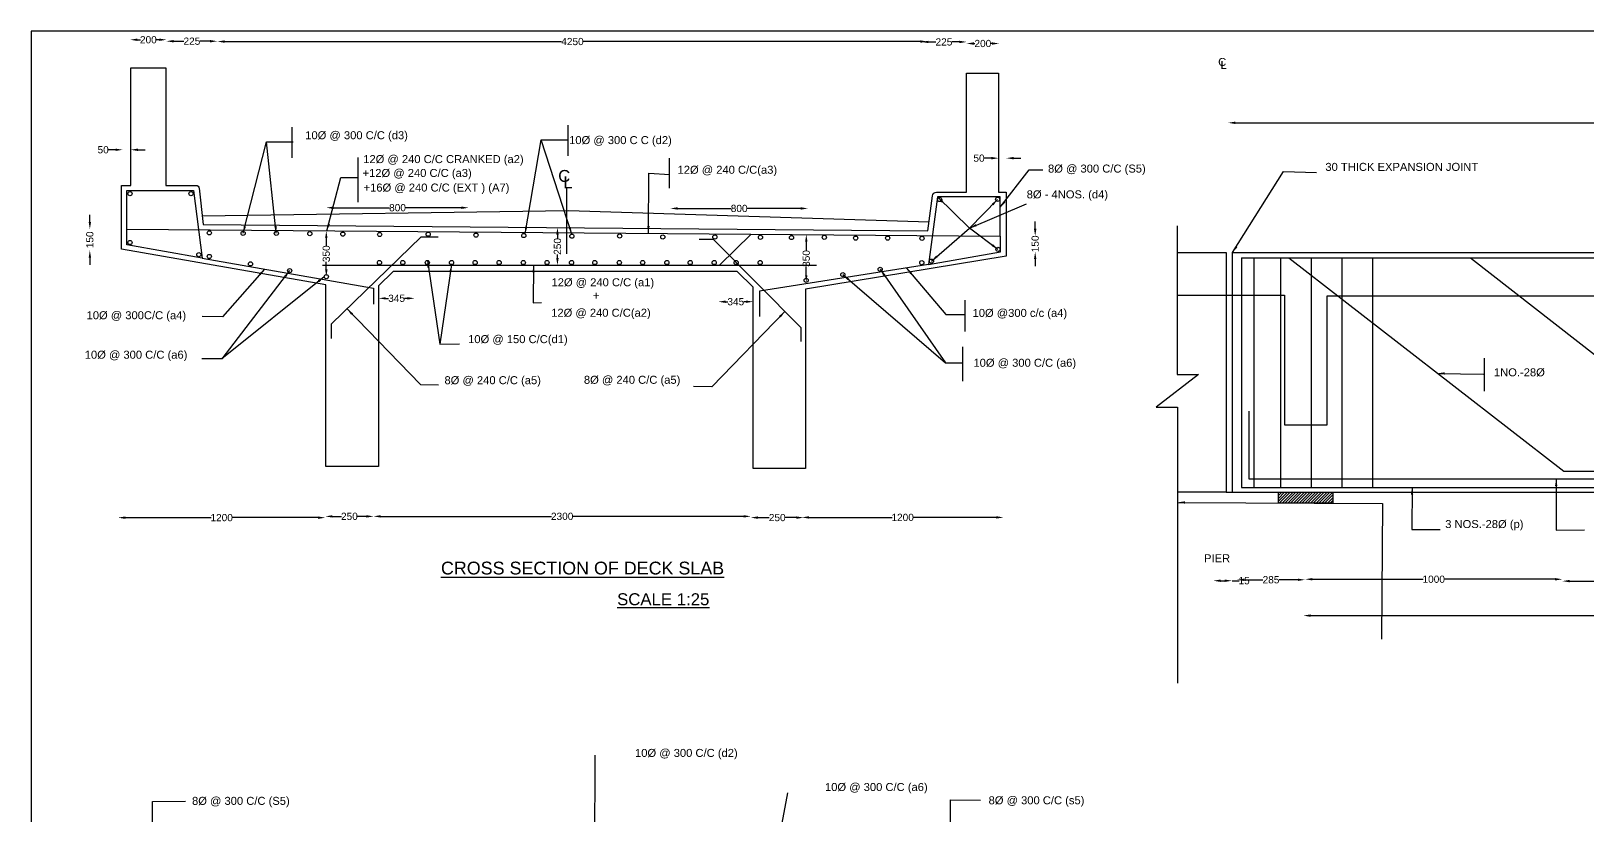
# Model space of a CAD drawing. Header units: millimetres. Extents: x 16887 to 248637, y 22169520 to 22314257.
# Drawn here: x 16887 to 114158, y 22265246 to 22314257 of the extents above; entities that cross this region are included whole.
import ezdxf

# ---------------------------------------------------------------- set-up
doc = ezdxf.new("R2010")
doc.units = ezdxf.units.MM
doc.header["$MEASUREMENT"] = 0
for name, color, linetype in [('DIMENSION', 7, 'Continuous'), ('DRAWING', 2, 'Continuous'), ('TEXT', 7, 'Continuous')]:
    doc.layers.add(name, color=color, linetype=linetype)
doc.styles.get("Standard").update_dxf_attribs({"font": 'arial.ttf', "height": 450})
doc.dimstyles.get("Standard").update_dxf_attribs({"dimtxt": 450, "dimasz": 450, "dimexe": 0.18, "dimexo": 0.0625, "dimgap": 0.09, "dimtad": 0, "dimdec": 0, "dimzin": 0, "dimdsep": 46, "dimtxsty": 'Standard', "dimcen": 2.5, "dimse1": 1, "dimse2": 1, "dimadec": 0, "dimazin": 0, "dimtfac": 1, "dimtdec": 0, "dimtofl": 0, "dimtmove": 0, "dimatfit": 3, "dimfxl": 1, "dimtolj": 1, "dimtzin": 0, "dimarcsym": 0})

# ---------------------------------------------------------------- blocks, each defined once
blk = doc.blocks.new('*D61')
at = {"layer": 'Defpoints', "color": 0, "transparency": 16777216}
for p in [(22319, 22283993), (35265, 22283993), (35265, 22283870)]:
    blk.add_point(p, dxfattribs=at)
at = {"layer": 'DIMENSION', "color": 0, "lineweight": -2, "transparency": 16777216}
for p, q in [((22769, 22283870), (28142, 22283870)), ((34815, 22283870), (29442, 22283870))]:
    blk.add_line(p, q, dxfattribs=at)
at = {"layer": 'DIMENSION', "color": 0, "transparency": 16777216}
for points in [[(22769, 22283945), (22769, 22283795), (22319, 22283870)], [(34815, 22283945), (34815, 22283795), (35265, 22283870)]]:
    blk.add_solid(points, dxfattribs=at)
at = {"layer": 'DIMENSION', "color": 0, "transparency": 16777216, "insert": (28792, 22283870), "char_height": 450, "attachment_point": 5}
blk.add_mtext('\\A1;1200', dxfattribs=at)
blk = doc.blocks.new('*D62')
at = {"layer": 'Defpoints', "color": 0, "transparency": 16777216}
for p in [(35265, 22283870), (38284, 22283950), (38284, 22283870)]:
    blk.add_point(p, dxfattribs=at)
at = {"layer": 'DIMENSION', "color": 0, "lineweight": -2, "transparency": 16777216}
for p, q in [((35715, 22283950), (36274, 22283950)), ((37834, 22283950), (37275, 22283950))]:
    blk.add_line(p, q, dxfattribs=at)
at = {"layer": 'DIMENSION', "color": 0, "transparency": 16777216}
for points in [[(35715, 22284025), (35715, 22283875), (35265, 22283950)], [(37834, 22284025), (37834, 22283875), (38284, 22283950)]]:
    blk.add_solid(points, dxfattribs=at)
at = {"layer": 'DIMENSION', "color": 0, "transparency": 16777216, "insert": (36774, 22283950), "char_height": 450, "attachment_point": 5}
blk.add_mtext('\\A1;250', dxfattribs=at)
blk = doc.blocks.new('*D63')
at = {"layer": 'Defpoints', "color": 0, "transparency": 16777216}
for p in [(38284, 22283950), (61852, 22283951), (61852, 22283950)]:
    blk.add_point(p, dxfattribs=at)
at = {"layer": 'DIMENSION', "color": 0, "lineweight": -2, "transparency": 16777216}
for p, q in [((38734, 22283951), (49393, 22283951)), ((61402, 22283951), (50743, 22283951))]:
    blk.add_line(p, q, dxfattribs=at)
at = {"layer": 'DIMENSION', "color": 0, "transparency": 16777216}
for points in [[(38734, 22284026), (38734, 22283876), (38284, 22283951)], [(61402, 22284026), (61402, 22283876), (61852, 22283951)]]:
    blk.add_solid(points, dxfattribs=at)
at = {"layer": 'DIMENSION', "color": 0, "transparency": 16777216, "insert": (50068, 22283951), "char_height": 450, "attachment_point": 5}
blk.add_mtext('\\A1;2300', dxfattribs=at)
blk = doc.blocks.new('*D64')
at = {"layer": 'Defpoints', "color": 0, "transparency": 16777216}
for p in [(61852, 22283950), (65158, 22283950), (65158, 22283874)]:
    blk.add_point(p, dxfattribs=at)
at = {"layer": 'DIMENSION', "color": 0, "lineweight": -2, "transparency": 16777216}
for p, q in [((62302, 22283874), (63005, 22283874)), ((64708, 22283874), (64005, 22283874))]:
    blk.add_line(p, q, dxfattribs=at)
at = {"layer": 'DIMENSION', "color": 0, "transparency": 16777216}
for points in [[(62302, 22283949), (62302, 22283799), (61852, 22283874)], [(64708, 22283949), (64708, 22283799), (65158, 22283874)]]:
    blk.add_solid(points, dxfattribs=at)
at = {"layer": 'DIMENSION', "color": 0, "transparency": 16777216, "insert": (63505, 22283874), "char_height": 450, "attachment_point": 5}
blk.add_mtext('\\A1;250', dxfattribs=at)
blk = doc.blocks.new('*D65')
at = {"layer": 'Defpoints', "color": 0, "transparency": 16777216}
for p in [(65042, 22283893), (77645, 22283893), (77645, 22283885)]:
    blk.add_point(p, dxfattribs=at)
at = {"layer": 'DIMENSION', "color": 0, "lineweight": -2, "transparency": 16777216}
for p, q in [((65492, 22283885), (70693, 22283885)), ((77195, 22283885), (71994, 22283885))]:
    blk.add_line(p, q, dxfattribs=at)
at = {"layer": 'DIMENSION', "color": 0, "transparency": 16777216}
for points in [[(65492, 22283960), (65492, 22283810), (65042, 22283885)], [(77195, 22283960), (77195, 22283810), (77645, 22283885)]]:
    blk.add_solid(points, dxfattribs=at)
at = {"layer": 'DIMENSION', "color": 0, "transparency": 16777216, "insert": (71343, 22283885), "char_height": 450, "attachment_point": 5}
blk.add_mtext('\\A1;1200', dxfattribs=at)
blk = doc.blocks.new('*D66')
at = {"layer": 'Defpoints', "color": 0, "transparency": 16777216}
for p in [(59829, 22297358), (62004, 22297358), (62004, 22297358)]:
    blk.add_point(p, dxfattribs=at)
at = {"layer": 'DIMENSION', "color": 0, "lineweight": -2, "transparency": 16777216}
for p, q in [((60279, 22297358), (60418, 22297358)), ((61554, 22297358), (61416, 22297358))]:
    blk.add_line(p, q, dxfattribs=at)
at = {"layer": 'DIMENSION', "color": 0, "transparency": 16777216}
for points in [[(60279, 22297433), (60279, 22297283), (59829, 22297358)], [(61554, 22297433), (61554, 22297283), (62004, 22297358)]]:
    blk.add_solid(points, dxfattribs=at)
at = {"layer": 'DIMENSION', "color": 0, "transparency": 16777216, "insert": (60917, 22297358), "char_height": 450, "attachment_point": 5}
blk.add_mtext('\\A1;345', dxfattribs=at)
blk = doc.blocks.new('*D67')
at = {"layer": 'Defpoints', "color": 0, "transparency": 16777216}
for p in [(77465, 22301462), (77457, 22300479), (79625, 22300479)]:
    blk.add_point(p, dxfattribs=at)
at = {"layer": 'DIMENSION', "color": 0, "lineweight": -2, "transparency": 16777216}
for p, q in [((79625, 22301912), (79625, 22302362)), ((79625, 22300029), (79625, 22299579))]:
    blk.add_line(p, q, dxfattribs=at)
at = {"layer": 'DIMENSION', "color": 0, "transparency": 16777216}
for points in [[(79550, 22301912), (79700, 22301912), (79625, 22301462)], [(79550, 22300029), (79700, 22300029), (79625, 22300479)]]:
    blk.add_solid(points, dxfattribs=at)
at = {"layer": 'DIMENSION', "color": 0, "transparency": 16777216, "insert": (79625, 22300971), "char_height": 450, "attachment_point": 5, "rotation": 90}
blk.add_mtext('\\A1;150', dxfattribs=at)
blk = doc.blocks.new('*D68')
at = {"layer": 'Defpoints', "color": 0, "transparency": 16777216}
for p in [(77336, 22306324), (77336, 22306324), (77827, 22306324)]:
    blk.add_point(p, dxfattribs=at)
at = {"layer": 'DIMENSION', "color": 0, "lineweight": -2, "transparency": 16777216}
for p, q in [((76886, 22306324), (76436, 22306324)), ((78277, 22306324), (78727, 22306324))]:
    blk.add_line(p, q, dxfattribs=at)
at = {"layer": 'DIMENSION', "color": 0, "transparency": 16777216}
for points in [[(76886, 22306399), (76886, 22306249), (77336, 22306324)], [(78277, 22306399), (78277, 22306249), (77827, 22306324)]]:
    blk.add_solid(points, dxfattribs=at)
at = {"layer": 'DIMENSION', "color": 0, "transparency": 16777216, "insert": (76114, 22306324), "char_height": 450, "attachment_point": 5}
blk.add_mtext('\\A1;50', dxfattribs=at)
blk = doc.blocks.new('*D69')
at = {"layer": 'Defpoints', "color": 0, "transparency": 16777216}
for p in [(65322, 22301555), (65316, 22298562), (65322, 22298562)]:
    blk.add_point(p, dxfattribs=at)
at = {"layer": 'DIMENSION', "color": 0, "lineweight": -2, "transparency": 16777216}
for p, q in [((65322, 22301105), (65322, 22300555)), ((65322, 22299012), (65322, 22299562))]:
    blk.add_line(p, q, dxfattribs=at)
at = {"layer": 'DIMENSION', "color": 0, "transparency": 16777216}
for points in [[(65247, 22301105), (65397, 22301105), (65322, 22301555)], [(65247, 22299012), (65397, 22299012), (65322, 22298562)]]:
    blk.add_solid(points, dxfattribs=at)
at = {"layer": 'DIMENSION', "color": 0, "transparency": 16777216, "insert": (65322, 22300059), "char_height": 450, "attachment_point": 5, "rotation": 90}
blk.add_mtext('\\A1;350', dxfattribs=at)
blk = doc.blocks.new('*D70')
at = {"layer": 'Defpoints', "color": 0, "transparency": 16777216}
for p in [(49774, 22301990), (49774, 22299635), (49774, 22299635)]:
    blk.add_point(p, dxfattribs=at)
at = {"layer": 'DIMENSION', "color": 0, "lineweight": -2, "transparency": 16777216}
for p, q in [((49774, 22301540), (49774, 22301313)), ((49774, 22300085), (49774, 22300312))]:
    blk.add_line(p, q, dxfattribs=at)
at = {"layer": 'DIMENSION', "color": 0, "transparency": 16777216}
for points in [[(49699, 22301540), (49849, 22301540), (49774, 22301990)], [(49699, 22300085), (49849, 22300085), (49774, 22299635)]]:
    blk.add_solid(points, dxfattribs=at)
at = {"layer": 'DIMENSION', "color": 0, "transparency": 16777216, "insert": (49774, 22300812), "char_height": 450, "attachment_point": 5, "rotation": 90}
blk.add_mtext('\\A1;250', dxfattribs=at)
blk = doc.blocks.new('*D71')
at = {"layer": 'Defpoints', "color": 0, "transparency": 16777216}
for p in [(38596, 22297569), (38596, 22297569), (40851, 22297569)]:
    blk.add_point(p, dxfattribs=at)
at = {"layer": 'DIMENSION', "color": 0, "lineweight": -2, "transparency": 16777216}
for p, q in [((39046, 22297569), (39225, 22297569)), ((40401, 22297569), (40223, 22297569))]:
    blk.add_line(p, q, dxfattribs=at)
at = {"layer": 'DIMENSION', "color": 0, "transparency": 16777216}
for points in [[(39046, 22297644), (39046, 22297494), (38596, 22297569)], [(40401, 22297644), (40401, 22297494), (40851, 22297569)]]:
    blk.add_solid(points, dxfattribs=at)
at = {"layer": 'DIMENSION', "color": 0, "transparency": 16777216, "insert": (39724, 22297569), "char_height": 450, "attachment_point": 5}
blk.add_mtext('\\A1;345', dxfattribs=at)
blk = doc.blocks.new('*D72')
at = {"layer": 'Defpoints', "color": 0, "transparency": 16777216}
for p in [(35373, 22301786), (35332, 22298923), (35462, 22298923)]:
    blk.add_point(p, dxfattribs=at)
at = {"layer": 'DIMENSION', "color": 0, "lineweight": -2, "transparency": 16777216}
for p, q in [((35332, 22301336), (35332, 22300851)), ((35332, 22299373), (35332, 22299858))]:
    blk.add_line(p, q, dxfattribs=at)
at = {"layer": 'DIMENSION', "color": 0, "transparency": 16777216}
for points in [[(35257, 22301336), (35407, 22301336), (35332, 22301786)], [(35257, 22299373), (35407, 22299373), (35332, 22298923)]]:
    blk.add_solid(points, dxfattribs=at)
at = {"layer": 'DIMENSION', "color": 0, "transparency": 16777216, "insert": (35332, 22300354), "char_height": 450, "attachment_point": 5, "rotation": 90}
blk.add_mtext('\\A1;350', dxfattribs=at)
blk = doc.blocks.new('*D73')
at = {"layer": 'Defpoints', "color": 0, "transparency": 16777216}
for p in [(22869, 22301883), (20556, 22300563), (22951, 22300563)]:
    blk.add_point(p, dxfattribs=at)
at = {"layer": 'DIMENSION', "color": 0, "lineweight": -2, "transparency": 16777216}
for p, q in [((20556, 22302333), (20556, 22302783)), ((20556, 22300113), (20556, 22299663))]:
    blk.add_line(p, q, dxfattribs=at)
at = {"layer": 'DIMENSION', "color": 0, "transparency": 16777216}
for points in [[(20481, 22302333), (20631, 22302333), (20556, 22301883)], [(20481, 22300113), (20631, 22300113), (20556, 22300563)]]:
    blk.add_solid(points, dxfattribs=at)
at = {"layer": 'DIMENSION', "color": 0, "transparency": 16777216, "insert": (20556, 22301223), "char_height": 450, "attachment_point": 5, "rotation": 90}
blk.add_mtext('\\A1;150', dxfattribs=at)
blk = doc.blocks.new('*D74')
at = {"layer": 'Defpoints', "color": 0, "transparency": 16777216}
for p in [(22610, 22306848), (22610, 22306803), (23113, 22306803)]:
    blk.add_point(p, dxfattribs=at)
at = {"layer": 'DIMENSION', "color": 0, "lineweight": -2, "transparency": 16777216}
for p, q in [((22160, 22306848), (21710, 22306848)), ((23563, 22306848), (24013, 22306848))]:
    blk.add_line(p, q, dxfattribs=at)
at = {"layer": 'DIMENSION', "color": 0, "transparency": 16777216}
for points in [[(22160, 22306923), (22160, 22306773), (22610, 22306848)], [(23563, 22306923), (23563, 22306773), (23113, 22306848)]]:
    blk.add_solid(points, dxfattribs=at)
at = {"layer": 'DIMENSION', "color": 0, "transparency": 16777216, "insert": (21388, 22306848), "char_height": 450, "attachment_point": 5}
blk.add_mtext('\\A1;50', dxfattribs=at)
blk = doc.blocks.new('*D75')
at = {"layer": 'Defpoints', "color": 0, "transparency": 16777216}
for p in [(23080, 22313774), (23080, 22313719), (25343, 22313774)]:
    blk.add_point(p, dxfattribs=at)
at = {"layer": 'DIMENSION', "color": 0, "lineweight": -2, "transparency": 16777216}
for p, q in [((23530, 22313719), (23712, 22313719)), ((24893, 22313719), (24712, 22313719))]:
    blk.add_line(p, q, dxfattribs=at)
at = {"layer": 'DIMENSION', "color": 0, "transparency": 16777216}
for points in [[(23530, 22313794), (23530, 22313644), (23080, 22313719)], [(24893, 22313794), (24893, 22313644), (25343, 22313719)]]:
    blk.add_solid(points, dxfattribs=at)
at = {"layer": 'DIMENSION', "color": 0, "transparency": 16777216, "insert": (24212, 22313719), "char_height": 450, "attachment_point": 5}
blk.add_mtext('\\A1;200', dxfattribs=at)
blk = doc.blocks.new('*D76')
at = {"layer": 'Defpoints', "color": 0, "transparency": 16777216}
for p in [(25343, 22313719), (25343, 22313628), (28520, 22313712)]:
    blk.add_point(p, dxfattribs=at)
at = {"layer": 'DIMENSION', "color": 0, "lineweight": -2, "transparency": 16777216}
for p, q in [((25793, 22313628), (26429, 22313628)), ((28070, 22313628), (27434, 22313628))]:
    blk.add_line(p, q, dxfattribs=at)
at = {"layer": 'DIMENSION', "color": 0, "transparency": 16777216}
for points in [[(25793, 22313703), (25793, 22313553), (25343, 22313628)], [(28070, 22313703), (28070, 22313553), (28520, 22313628)]]:
    blk.add_solid(points, dxfattribs=at)
at = {"layer": 'DIMENSION', "color": 0, "transparency": 16777216, "insert": (26932, 22313628), "char_height": 450, "attachment_point": 5}
blk.add_mtext('\\A1;225', dxfattribs=at)
blk = doc.blocks.new('*D77')
at = {"layer": 'Defpoints', "color": 0, "transparency": 16777216}
for p in [(28520, 22313628), (72905, 22313628), (72905, 22313606)]:
    blk.add_point(p, dxfattribs=at)
at = {"layer": 'DIMENSION', "color": 0, "lineweight": -2, "transparency": 16777216}
for p, q in [((28970, 22313606), (50032, 22313606)), ((72455, 22313606), (51393, 22313606))]:
    blk.add_line(p, q, dxfattribs=at)
at = {"layer": 'DIMENSION', "color": 0, "transparency": 16777216}
for points in [[(28970, 22313681), (28970, 22313531), (28520, 22313606)], [(72455, 22313681), (72455, 22313531), (72905, 22313606)]]:
    blk.add_solid(points, dxfattribs=at)
at = {"layer": 'DIMENSION', "color": 0, "transparency": 16777216, "insert": (50712, 22313606), "char_height": 450, "attachment_point": 5}
blk.add_mtext('\\A1;4250', dxfattribs=at)
blk = doc.blocks.new('*D78')
at = {"layer": 'Defpoints', "color": 0, "transparency": 16777216}
for p in [(72505, 22313539), (75342, 22313582), (75342, 22313539)]:
    blk.add_point(p, dxfattribs=at)
at = {"layer": 'DIMENSION', "color": 0, "lineweight": -2, "transparency": 16777216}
for p, q in [((72955, 22313582), (73421, 22313582)), ((74892, 22313582), (74426, 22313582))]:
    blk.add_line(p, q, dxfattribs=at)
at = {"layer": 'DIMENSION', "color": 0, "transparency": 16777216}
for points in [[(72955, 22313657), (72955, 22313507), (72505, 22313582)], [(74892, 22313657), (74892, 22313507), (75342, 22313582)]]:
    blk.add_solid(points, dxfattribs=at)
at = {"layer": 'DIMENSION', "color": 0, "transparency": 16777216, "insert": (73923, 22313582), "char_height": 450, "attachment_point": 5}
blk.add_mtext('\\A1;225', dxfattribs=at)
blk = doc.blocks.new('*D79')
at = {"layer": 'Defpoints', "color": 0, "transparency": 16777216}
for p in [(75342, 22313539), (77368, 22313539), (77368, 22313484)]:
    blk.add_point(p, dxfattribs=at)
at = {"layer": 'DIMENSION', "color": 0, "lineweight": -2, "transparency": 16777216}
for p, q in [((75792, 22313484), (75855, 22313484)), ((76918, 22313484), (76855, 22313484))]:
    blk.add_line(p, q, dxfattribs=at)
at = {"layer": 'DIMENSION', "color": 0, "transparency": 16777216}
for points in [[(75792, 22313559), (75792, 22313409), (75342, 22313484)], [(76918, 22313559), (76918, 22313409), (77368, 22313484)]]:
    blk.add_solid(points, dxfattribs=at)
at = {"layer": 'DIMENSION', "color": 0, "transparency": 16777216, "insert": (76355, 22313484), "char_height": 450, "attachment_point": 5}
blk.add_mtext('\\A1;200', dxfattribs=at)
blk = doc.blocks.new('*D80')
at = {"layer": 'Defpoints', "color": 0, "transparency": 16777216}
for p in [(56828, 22303195), (65428, 22303195), (65428, 22303183)]:
    blk.add_point(p, dxfattribs=at)
at = {"layer": 'DIMENSION', "color": 0, "lineweight": -2, "transparency": 16777216}
for p, q in [((57278, 22303183), (60631, 22303183)), ((64978, 22303183), (61625, 22303183))]:
    blk.add_line(p, q, dxfattribs=at)
at = {"layer": 'DIMENSION', "color": 0, "transparency": 16777216}
for points in [[(57278, 22303258), (57278, 22303108), (56828, 22303183)], [(64978, 22303258), (64978, 22303108), (65428, 22303183)]]:
    blk.add_solid(points, dxfattribs=at)
at = {"layer": 'DIMENSION', "color": 0, "transparency": 16777216, "insert": (61128, 22303183), "char_height": 450, "attachment_point": 5}
blk.add_mtext('\\A1;800', dxfattribs=at)
blk = doc.blocks.new('*D81')
at = {"layer": 'Defpoints', "color": 0, "transparency": 16777216}
for p in [(91680, 22308394), (183997, 22308533), (183997, 22308394)]:
    blk.add_point(p, dxfattribs=at)
at = {"layer": 'DIMENSION', "color": 0, "lineweight": -2, "transparency": 16777216}
for p, q in [((92130, 22308533), (137014, 22308533)), ((183547, 22308533), (138663, 22308533))]:
    blk.add_line(p, q, dxfattribs=at)
at = {"layer": 'DIMENSION', "color": 0, "transparency": 16777216}
for points in [[(92130, 22308608), (92130, 22308458), (91680, 22308533)], [(183547, 22308608), (183547, 22308458), (183997, 22308533)]]:
    blk.add_solid(points, dxfattribs=at)
at = {"layer": 'DIMENSION', "color": 0, "transparency": 16777216, "insert": (137838, 22308533), "char_height": 450, "attachment_point": 5}
blk.add_mtext('\\A1;14200', dxfattribs=at)
blk = doc.blocks.new('*D82')
at = {"layer": 'Defpoints', "color": 0, "transparency": 16777216}
for p in [(90758, 22280011), (91923, 22280011), (91923, 22279933)]:
    blk.add_point(p, dxfattribs=at)
at = {"layer": 'DIMENSION', "color": 0, "lineweight": -2, "transparency": 16777216}
for p, q in [((91208, 22279933), (91473, 22279933)), ((91923, 22279933), (92373, 22279933))]:
    blk.add_line(p, q, dxfattribs=at)
at = {"layer": 'DIMENSION', "color": 0, "transparency": 16777216}
for points in [[(91208, 22280008), (91208, 22279858), (90758, 22279933)], [(91473, 22280008), (91473, 22279858), (91923, 22279933)]]:
    blk.add_solid(points, dxfattribs=at)
at = {"layer": 'DIMENSION', "color": 0, "transparency": 16777216, "insert": (92676, 22279933), "char_height": 450, "attachment_point": 5}
blk.add_mtext('\\A1;15', dxfattribs=at)
blk = doc.blocks.new('*D83')
at = {"layer": 'Defpoints', "color": 0, "transparency": 16777216}
for p in [(92229, 22280070), (96489, 22280070), (96489, 22279991)]:
    blk.add_point(p, dxfattribs=at)
at = {"layer": 'DIMENSION', "color": 0, "lineweight": -2, "transparency": 16777216}
for p, q in [((92679, 22279991), (93856, 22279991)), ((96039, 22279991), (94862, 22279991))]:
    blk.add_line(p, q, dxfattribs=at)
at = {"layer": 'DIMENSION', "color": 0, "transparency": 16777216}
for points in [[(92679, 22280066), (92679, 22279916), (92229, 22279991)], [(96039, 22280066), (96039, 22279916), (96489, 22279991)]]:
    blk.add_solid(points, dxfattribs=at)
at = {"layer": 'DIMENSION', "color": 0, "transparency": 16777216, "insert": (94359, 22279991), "char_height": 450, "attachment_point": 5}
blk.add_mtext('\\A1;285', dxfattribs=at)
blk = doc.blocks.new('*D84')
at = {"layer": 'Defpoints', "color": 0, "transparency": 16777216}
for p in [(96489, 22279991), (112563, 22280023), (112563, 22279991)]:
    blk.add_point(p, dxfattribs=at)
at = {"layer": 'DIMENSION', "color": 0, "lineweight": -2, "transparency": 16777216}
for p, q in [((96939, 22280023), (103876, 22280023)), ((112113, 22280023), (105176, 22280023))]:
    blk.add_line(p, q, dxfattribs=at)
at = {"layer": 'DIMENSION', "color": 0, "transparency": 16777216}
for points in [[(96939, 22280098), (96939, 22279948), (96489, 22280023)], [(112113, 22280098), (112113, 22279948), (112563, 22280023)]]:
    blk.add_solid(points, dxfattribs=at)
at = {"layer": 'DIMENSION', "color": 0, "transparency": 16777216, "insert": (104526, 22280023), "char_height": 450, "attachment_point": 5}
blk.add_mtext('\\A1;1000', dxfattribs=at)
blk = doc.blocks.new('*D85')
at = {"layer": 'Defpoints', "color": 0, "transparency": 16777216}
for p in [(112563, 22280023), (123849, 22280023), (123849, 22279906)]:
    blk.add_point(p, dxfattribs=at)
at = {"layer": 'DIMENSION', "color": 0, "lineweight": -2, "transparency": 16777216}
for p, q in [((113013, 22279906), (117709, 22279906)), ((123399, 22279906), (118703, 22279906))]:
    blk.add_line(p, q, dxfattribs=at)
at = {"layer": 'DIMENSION', "color": 0, "transparency": 16777216}
for points in [[(113013, 22279981), (113013, 22279831), (112563, 22279906)], [(123399, 22279981), (123399, 22279831), (123849, 22279906)]]:
    blk.add_solid(points, dxfattribs=at)
at = {"layer": 'DIMENSION', "color": 0, "transparency": 16777216, "insert": (118206, 22279906), "char_height": 450, "attachment_point": 5}
blk.add_mtext('\\A1;800', dxfattribs=at)
blk = doc.blocks.new('*D88')
at = {"layer": 'Defpoints', "color": 0, "transparency": 16777216}
for p in [(96383, 22277970), (146931, 22277970), (146931, 22277752)]:
    blk.add_point(p, dxfattribs=at)
at = {"layer": 'DIMENSION', "color": 0, "lineweight": -2, "transparency": 16777216}
for p, q in [((96833, 22277752), (114637, 22277752)), ((146481, 22277752), (128677, 22277752))]:
    blk.add_line(p, q, dxfattribs=at)
at = {"layer": 'DIMENSION', "color": 0, "transparency": 16777216}
for points in [[(96833, 22277827), (96833, 22277677), (96383, 22277752)], [(146481, 22277827), (146481, 22277677), (146931, 22277752)]]:
    blk.add_solid(points, dxfattribs=at)
at = {"layer": 'DIMENSION', "color": 0, "transparency": 16777216, "insert": (121657, 22277752), "char_height": 450, "attachment_point": 5}
blk.add_mtext('\\A1;3700(10Ø4-LEGGED STIRRUPES@200 C/C)(S1)', dxfattribs=at)
blk = doc.blocks.new('*D115')
at = {"layer": 'Defpoints', "color": 0, "transparency": 16777216}
for p in [(35333, 22303344), (44228, 22303344), (44228, 22303229)]:
    blk.add_point(p, dxfattribs=at)
at = {"layer": 'DIMENSION', "color": 0, "lineweight": -2, "transparency": 16777216}
for p, q in [((35783, 22303229), (39284, 22303229)), ((43778, 22303229), (40277, 22303229))]:
    blk.add_line(p, q, dxfattribs=at)
at = {"layer": 'DIMENSION', "color": 0, "transparency": 16777216}
for points in [[(35783, 22303304), (35783, 22303154), (35333, 22303229)], [(43778, 22303304), (43778, 22303154), (44228, 22303229)]]:
    blk.add_solid(points, dxfattribs=at)
at = {"layer": 'DIMENSION', "color": 0, "transparency": 16777216, "insert": (39781, 22303229), "char_height": 450, "attachment_point": 5}
blk.add_mtext('\\A1;800', dxfattribs=at)

msp = doc.modelspace()

# ---------------------------------------------------------------- hatches: boundary and pattern name
at = {"layer": 'DIMENSION'}
h = msp.add_hatch(dxfattribs=at)
h.set_pattern_fill('ANSI31', color=0, scale=1000, style=0)
h.paths.add_polyline_path([(94820.5, 22285461.2), (98228.4, 22285461.2), (98228.4, 22284774.2), (94820.5, 22284774.2)])

# ---------------------------------------------------------------- linework, layer by layer
at = {"layer": 'DIMENSION', "color": 0}
for points in [[(248555.3, 22314257.1), (16887.2, 22314257.1), (16887.2, 22169596.5), (248555.3, 22169596.5)], [(94820.5, 22285461.2), (98228.4, 22285461.2), (98228.4, 22284774.2), (94820.5, 22284774.2)]]:
    msp.add_lwpolyline(points, close=True, dxfattribs=at)
for points in [[(33187.9, 22306350.1), (33187.9, 22308270.3)], [(50422.8, 22308378.4), (50422.8, 22306466.4)], [(37292.7, 22306360.9), (37292.7, 22303585.2)], [(56760.5, 22306316.3), (56760.5, 22304454.8)], [(50369.4, 22300344.6), (50369.4, 22304446)], [(75234.2, 22297452.4), (75234.2, 22295489.9)], [(75084.7, 22294529.9), (75084.7, 22292386.1)], [(107682.7, 22293837.6), (107682.7, 22291771.1)]]:
    msp.add_lwpolyline(points, dxfattribs=at)
at = {"layer": 'DIMENSION'}
msp.add_lwpolyline([(61872.2, 22301581.9), (59900.7, 22299635.1)], dxfattribs=at)
at = {"layer": 'DRAWING', "color": 0}
msp.add_lwpolyline([(22541.9, 22300634.5), (22541.9, 22304618.7), (23113.5, 22304618.7), (23113.5, 22311963.9), (25307.2, 22311963.9), (25307.2, 22304618.7), (27188.9, 22304618.7, -0.3492983), (27392.6, 22304456.6), (27640.5, 22302182.6), (72918, 22301788.2), (73209.6, 22303975.1, -0.3591709), (73457.3, 22304205.2), (75326.7, 22304205.2), (75326.7, 22311626.2), (77335.7, 22311626.2), (77335.7, 22304205.2), (77810.3, 22304205.2), (77810.3, 22300194.4), (65271.1, 22298134.9), (65271.1, 22286936.7), (62004.2, 22286936.7), (62004.2, 22298256.3), (61004.1, 22299254), (39514.4, 22299254), (38596.4, 22298344), (38596.4, 22287069.8), (35302.2, 22287069.8), (35302.2, 22298404.3), (22541.9, 22300634.5)], format="xyb", dxfattribs=at)
for points in [[(22868.8, 22300914.3), (22868.8, 22304306.6), (27039.8, 22304306.6), (27570.9, 22300075.6), (22868.8, 22300914.3)], [(22868.8, 22301882.6), (77442.5, 22301461.9), (77442.5, 22303902.9), (73518.9, 22303902.9), (72952.6, 22299677.4), (77457.1, 22300479.4), (77464.6, 22301461.7)], [(27582.8, 22302711.7), (50456.5, 22303056.4), (72991.4, 22302338.9)], [(35658.8, 22295056.8), (35658.8, 22295970.7), (41263.3, 22301405.1), (42322.4, 22301405.1)], [(88490.4, 22302101.6), (88490.4, 22292816.8), (89826.3, 22292816.8), (87180.2, 22290768.6), (88526.2, 22290768.6), (88526.2, 22273538.9)], [(58620.3, 22301271.7), (59499.8, 22301271.7), (64980.8, 22295750.9), (64980.8, 22294881.7)], [(88490.4, 22300422.7), (91554.5, 22300422.7), (91554.5, 22285461.2), (88526.2, 22285461.2)], [(91960.2, 22285461.2), (91960.2, 22300422.7), (184417, 22300422.7)], [(27570.9, 22300075.6), (38276.6, 22298206.8), (38276.6, 22297211.9)], [(35102.9, 22299635.1), (65955.9, 22299635.1)], [(72952.6, 22299677.4), (62401.3, 22298015), (62401.3, 22296437.4)], [(92516.8, 22300092.8), (92516.8, 22285761.7), (184417, 22285761.7)], [(92516.8, 22300092.8), (184417, 22300092.8)], [(93287.3, 22300092.8), (93287.3, 22285761.7)], [(94948, 22300092.8), (94948, 22285761.7)], [(95466.1, 22300092.8), (112666.7, 22286764.9), (184417, 22286764.9)], [(96865, 22300092.8), (96865, 22285761.7)], [(98782, 22300092.8), (98782, 22285761.7)], [(100708.4, 22300092.8), (100708.4, 22285761.7)], [(106828.6, 22300092.8), (123931.4, 22286764.9)], [(88490.4, 22297756.6), (95207.3, 22297756.6), (95207.3, 22289675.3), (97875.1, 22289675.3), (97875.1, 22297716), (183016.5, 22297716), (183016.5, 22289717.2), (184417, 22289717.2)], [(92984.1, 22290512.6), (92984.1, 22286295.6), (184417, 22286295.6)], [(91554.5, 22285461.2), (184417, 22285461.2)]]:
    msp.add_lwpolyline(points, dxfattribs=at)
for centre in [(23062.3, 22304107.3), (26872.9, 22304107.3), (73656.2, 22303739), (77279.2, 22303747.8), (28018.9, 22301658.4), (30133, 22301629), (32203.9, 22301629), (34299.8, 22301608.3), (36364, 22301581.7), (38665, 22301555.3), (41699.5, 22301573.5), (44680.1, 22301516.8), (47670.2, 22301488.5), (50677, 22301450.5), (53657.6, 22301460), (56354.3, 22301403.3), (59609.8, 22301402.4), (62458.7, 22301383.3), (64398, 22301364.6), (66447.2, 22301383.4), (68409.8, 22301332), (70402.6, 22301330.8), (72549.4, 22301313.1), (23062.3, 22301051.8), (27365.5, 22300293.9), (77298.7, 22300627.1), (28018.9, 22300186.7), (30593.5, 22299722), (33040.3, 22299298.5), (38650.2, 22299804), (40107.6, 22299804), (41646.7, 22299804), (43156.4, 22299804), (44629.2, 22299804), (46128.5, 22299804), (47645.5, 22299804), (49125.7, 22299804), (50654.1, 22299804), (52104.9, 22299804), (53636.7, 22299804), (55093.7, 22299804), (56610.8, 22299804), (58069.5, 22299804), (59569.1, 22299804), (60939, 22299804), (62438.6, 22299804), (69938, 22299384.2), (72537.1, 22299797.8), (73141.7, 22299891.6), (35332, 22298918.6), (65315.6, 22298692), (67606.8, 22299051.4)]:
    msp.add_circle(centre, 130, dxfattribs=at)

# ---------------------------------------------------------------- texts
at = {"layer": 'TEXT', "color": 0}
for s, height, p in [('C', 500, (91057.1, 22312082)), ('L', 500, (91208.7, 22311896.9)), ('10Ø @ 300 C/C (d3)', 500, (34014.6, 22307506)), ('10Ø @ 300 C C (d2)', 500, (50503.4, 22307202.1)), ('12Ø @ 240 C/C CRANKED (a2)', 500, (37637.1, 22306015.4)), ('+12Ø @ 240 C/C (a3)', 500, (37594, 22305148.9)), ('C', 745.6, (49820.1, 22304840)), ('L', 745.6, (50137.7, 22304445)), ('12Ø @ 240 C/C(a3)', 500, (57278.9, 22305350.1)), ('8Ø @ 300 C/C (S5)', 500, (80427.2, 22305423.3)), ('30 THICK EXPANSION JOINT', 500, (97756.4, 22305529.7)), ('+16Ø @ 240 C/C (EXT ) (A7)', 500, (37659.9, 22304237.6)), ('8Ø - 4NOS. (d4)', 500, (79093.7, 22303812.5)), ('12Ø @ 240 C/C (a1)', 500, (49402, 22298321.4)), ('+', 500, (51989.1, 22297494.6)), ('10Ø @ 300C/C (a4)', 500, (20352.7, 22296262.9)), ('12Ø @ 240 C/C(a2)', 500, (49381.3, 22296419.7)), ('10Ø @300 c/c (a4)', 500, (75712.3, 22296407.8)), ('10Ø @ 150 C/C(d1)', 500, (44191.4, 22294770.8)), ('10Ø @ 300 C/C (a6)', 500, (20237.5, 22293798.1)), ('10Ø @ 300 C/C (a6)', 500, (75767.4, 22293295.6)), ('8Ø @ 240 C/C (a5)', 500, (42715, 22292205.4)), ('8Ø @ 240 C/C (a5)', 500, (51426.7, 22292231.1)), ('1NO.-28Ø', 500, (108287.5, 22292698.5)), ('3 NOS.-28Ø (p)', 500, (105244.2, 22283221)), ('%%UCROSS SECTION OF DECK SLAB', 800, (42493.8, 22280322.4)), ('PIER', 500, (90174.8, 22281083.5)), ('%%USCALE 1:25', 750, (53499.6, 22278399.4)), ('10Ø @ 300 C/C (d2)', 500, (54620.4, 22268926)), ('10Ø @ 300 C/C (a6)', 500, (66490.8, 22266797.2)), ('8Ø @ 300 C/C (S5)', 500, (26940.4, 22265931.8)), ('8Ø @ 300 C/C (s5)', 500, (76713.2, 22265967.7))]:
    msp.add_text(s, height=height, dxfattribs=at).set_placement(p)

# ---------------------------------------------------------------- dimensions: what is measured, and where the dimension line sits
at = {"layer": 'DIMENSION', "color": 0}
for base, p1, p2, text, picture, middle in [((23080.5, 22313719.3), (25343.5, 22313773.9), (23080.5, 22313773.9), '200', '*D75', (24212, 22313719.3)), ((25343.5, 22313628.2), (28519.8, 22313711.9), (25343.5, 22313719.3), '225', '*D76', (26931.6, 22313628.2)), ((72904.6, 22313605.5), (28519.8, 22313628.2), (72904.6, 22313628.2), '4250', '*D77', (50712.2, 22313605.5)), ((75341.9, 22313582), (72504.6, 22313538.9), (75341.9, 22313538.9), '225', '*D78', (73923.3, 22313582)), ((77368, 22313484.5), (75341.9, 22313538.9), (77368, 22313538.9), '200', '*D79', (76355, 22313484.5)), ((183996.6, 22308532.7), (91680.3, 22308393.6), (183996.6, 22308393.6), '14200', '*D81', (137838.5, 22308532.7)), ((22609.7, 22306847.6), (23113.5, 22306803.5), (22609.7, 22306803.5), '50', '*D74', (21388.1, 22306847.6)), ((77335.7, 22306324.3), (77826.5, 22306324.3), (77335.7, 22306324.3), '50', '*D68', (76114, 22306324.3)), ((44228, 22303229.4), (35333.4, 22303343.6), (44228, 22303343.6), '800', '*D115', (39780.7, 22303229.4)), ((65428.1, 22303183), (56827.8, 22303194.9), (65428.1, 22303194.9), '800', '*D80', (61128, 22303183)), ((38596.4, 22297568.8), (40851.5, 22297568.8), (38596.4, 22297568.8), '345', '*D71', (39723.9, 22297568.8)), ((62004.2, 22297358.3), (59829.4, 22297358.3), (62004.2, 22297358.3), '345', '*D66', (60916.8, 22297358.3)), ((35264.8, 22283870), (22319.2, 22283992.6), (35264.8, 22283992.6), '1200', '*D61', (28792, 22283870)), ((38283.7, 22283950.5), (35264.8, 22283870), (38283.7, 22283870), '250', '*D62', (36774.2, 22283950.5)), ((61852.3, 22283950.9), (38283.7, 22283950.5), (61852.3, 22283950.5), '2300', '*D63', (50068, 22283950.9)), ((65157.5, 22283873.9), (61852.3, 22283950.5), (65157.5, 22283950.5), '250', '*D64', (63504.9, 22283873.9)), ((77644.7, 22283884.7), (65042.2, 22283893.1), (77644.7, 22283893.1), '1200', '*D65', (71343.4, 22283884.7)), ((91923.2, 22279933), (90758.3, 22280010.5), (91923.2, 22280010.5), '15', '*D82', (92676.1, 22279933)), ((96489.3, 22279991.4), (92228.6, 22280069.6), (96489.3, 22280069.6), '285', '*D83', (94359, 22279991.4)), ((112562.9, 22280023.4), (96489.3, 22279991.4), (112562.9, 22279991.4), '1000', '*D84', (104526.1, 22280023.4)), ((123848.9, 22279905.8), (112562.9, 22280023.4), (123848.9, 22280023.4), '800', '*D85', (118205.9, 22279905.8))]:
    dim = msp.add_linear_dim(base=base, p1=p1, p2=p2, text=text, dimstyle='Standard', dxfattribs=at)
    dim.commit()
    dim.dimension.update_dxf_attribs({"geometry": picture, "text_midpoint": middle})
for base, p1, p2, text, picture, middle in [((20555.7, 22300562.9), (22868.8, 22301882.6), (22951.3, 22300562.9), '150', '*D73', (20555.7, 22301222.8)), ((79625.4, 22300479.4), (77464.6, 22301461.7), (77457.1, 22300479.4), '150', '*D67', (79625.4, 22300970.6)), ((35332, 22298922.6), (35373.3, 22301786.2), (35461.9, 22298922.6), '350', '*D72', (35332, 22300354.4)), ((49774, 22299635.1), (49774, 22301989.8), (49774, 22299635.1), '250', '*D70', (49774, 22300812.4)), ((65321.7, 22298562), (65321.6, 22301555.3), (65315.6, 22298562), '350', '*D69', (65321.7, 22300058.7))]:
    dim = msp.add_linear_dim(base=base, p1=p1, p2=p2, angle=90, text=text, dimstyle='Standard', dxfattribs=at)
    dim.commit()
    dim.dimension.update_dxf_attribs({"geometry": picture, "text_midpoint": middle})
dim = msp.add_linear_dim(base=(146930.7, 22277751.8), p1=(96382.8, 22277970.2), p2=(146930.7, 22277970.2), text='3700(10Ø4-LEGGED STIRRUPES@200 C/C)(S1)', dimstyle='Standard', override={"dimtxt": 550}, dxfattribs=at)
dim.commit()
dim.dimension.update_dxf_attribs({"geometry": '*D88', "text_midpoint": (121656.7, 22277751.8)})

# ---------------------------------------------------------------- leaders
for points in [[(30133, 22301629), (31598.9, 22307348.7), (33249.8, 22307348.7)], [(32203.9, 22301629), (31598.9, 22307348.7)], [(47749.8, 22301591.2), (48749.2, 22307473.2), (50422.8, 22307470.6)], [(50671.7, 22301580.4), (48749.2, 22307473.2)], [(55457.3, 22301631.4), (55474.6, 22305385.7), (56789.4, 22305301.5)], [(77442.5, 22303254.2), (79244.9, 22305584.9), (80108, 22305596.2)], [(91960.2, 22300422.7), (95130.1, 22305488.7), (97195.1, 22305418.1)], [(35373.3, 22301786.2), (36246.2, 22305126), (37304.7, 22305126)], [(73518.9, 22303902.9), (75528, 22301962)], [(77279.2, 22303747.8), (75528, 22301962)], [(75528, 22301962), (79074.1, 22303481)], [(73141.7, 22299891.6), (75528, 22301962)], [(77298.7, 22300627.1), (75528, 22301962)], [(31469.6, 22299395.1), (28843.9, 22296403.7), (27579.8, 22296437.4)], [(41646.7, 22299934), (42420, 22294707.4), (43650.5, 22294724.3)], [(43156.4, 22299674), (42420, 22294707.4)], [(48284, 22299635.1), (48246.8, 22297278.5), (48767.9, 22297315.7)], [(69938, 22299384.2), (74026.9, 22293534.9)], [(71588.1, 22299462.4), (74038.8, 22296551.5), (75254, 22296562.8)], [(33040.3, 22299298.5), (28793.1, 22293786.2), (27562.7, 22293786.2)], [(35202, 22298918.6), (28793.1, 22293786.2)], [(67606.8, 22299051.4), (74026.9, 22293534.9), (75117.2, 22293546.3)], [(36627, 22296909.6), (41223.5, 22292185.9), (42336, 22292169.1)], [(63990.3, 22296748.6), (59417.5, 22292050.1), (58267.9, 22292052.5)], [(104768.9, 22292884.5), (107645, 22292837.4)], [(103173.8, 22285761.7), (103153.5, 22283130.3), (104920.2, 22283123.6)], [(112178.7, 22286295.6), (112185.3, 22283090.4), (113952.1, 22283110.3)], [(88526.2, 22284821.4), (101336.2, 22284759.1), (101262.5, 22276291.6)], [(49204.2, 22255099.3), (52084.4, 22255099.3), (52130.3, 22269044.1)], [(64082.8, 22255573.8), (62060.6, 22255573.8), (64166.4, 22266680.9)], [(24484.5, 22257390), (24478.8, 22266136), (26532.8, 22266158.2)], [(74281.1, 22257572.6), (74340.9, 22266239.2), (76210.5, 22266228.1)]]:
    msp.add_leader(points, dimstyle='Standard', override={"dimgap": 0.09, "dimtad": 0}, dxfattribs=at)

doc.saveas('drawing.dxf')
